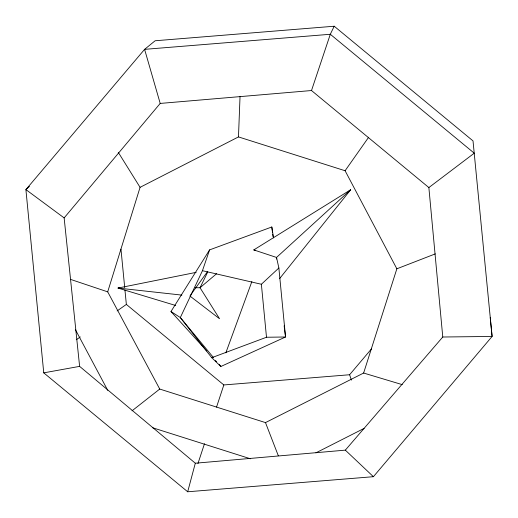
<?xml version="1.0" encoding="UTF-8"?>
<svg xmlns="http://www.w3.org/2000/svg" width="518" height="518" viewBox="0 0 518 518"><rect width="100%" height="100%" fill="white"/><g stroke="black" fill="none" stroke-linecap="round" stroke-linejoin="round"><path stroke-width="0.78" d="M402.279 384.647L363.623 373.038L265.488 422.604L159.738 389.057L107.705 291.854L140.067 187.335L238.474 136.914L240.035 96.588M187.691 491.776L43.752 372.856L25.9 189.594L144.593 49.352L155.128 40.767L334.214 26.224L473.018 140.902L492.1 336.447L373.407 476.696L187.691 491.776L195.312 463.215L79.617 366.368L64.141 217.91L160.204 103.425L311.506 90.533L428.865 187.568L442.773 337.011L345.331 450.142L195.312 463.215M363.623 373.038L396.859 268.797L345.098 170.739L238.474 136.914M197.941 463.591L204.474 443.738M216.543 407.096L223.834 384.952L349.598 374.741L371.523 348.841M311.506 90.533L330.309 34.272L334.214 26.224M279.668 278.522L350.667 189.75L253.788 249.916L276.534 257.44L278.872 267.994L285.541 336.991L220.849 366.491L211.732 357.698L180.329 317.547L202.447 270.7L209.583 249.89L271.808 226.981L273.549 237.904M225.835 352.849L251.865 281.572M207.744 271.976L200.032 287.73L219.548 318.751L189.86 295.985M206.76 350.958L170.979 311.532L209.583 249.89M345.098 170.739L368.654 137.238M190.333 295.331L207.381 271.788M211.732 357.698L266.498 337.25L261.376 284.259L278.872 267.994M29.442 186.338L25.9 189.594L64.141 217.91M348.841 191.336L350.667 189.75L276.534 257.44L276.69 259.039M216.595 273.711L200.032 287.73L195.208 287.749M132.038 410.813L159.738 389.057M428.865 187.568L474.248 153.192L330.309 34.272L144.593 49.352L160.204 103.425M76.314 339.724L80.264 336.933M117.133 310.923L126.353 304.416L124.948 290.009M315.915 452.855L364.109 428.392M396.859 268.797L435.301 253.885M196.167 272.364L118.007 288.06L175.699 305.497M43.752 372.856L79.617 366.368M266.498 337.25L285.541 336.991L284.635 329.765M442.773 337.011L492.1 336.447L490.229 317.625M119.613 288.053L118.007 288.06L181.876 295.105M253.788 249.916L255.329 250.22M202.447 270.7L261.376 284.259M152.635 427.758L250.434 458.78M70.467 279.364L107.705 291.854M170.979 311.532L180.329 317.547L213.669 357.821M126.353 304.416L223.834 384.952M345.331 450.142L373.407 476.696M215.43 360.522L216.518 361.713M219.224 364.704L220.849 366.491L219.315 364.633M118.259 152.318L140.067 187.335M75.434 329.701L107.763 390.384M265.488 422.604L278.308 455.73M349.598 374.741L351.398 380.102M271.808 226.981L272.507 232.601M272.708 234.207L273.005 236.616M284.136 325.751L284.434 328.159M120.972 249.171L124.715 287.607"/></g></svg>
